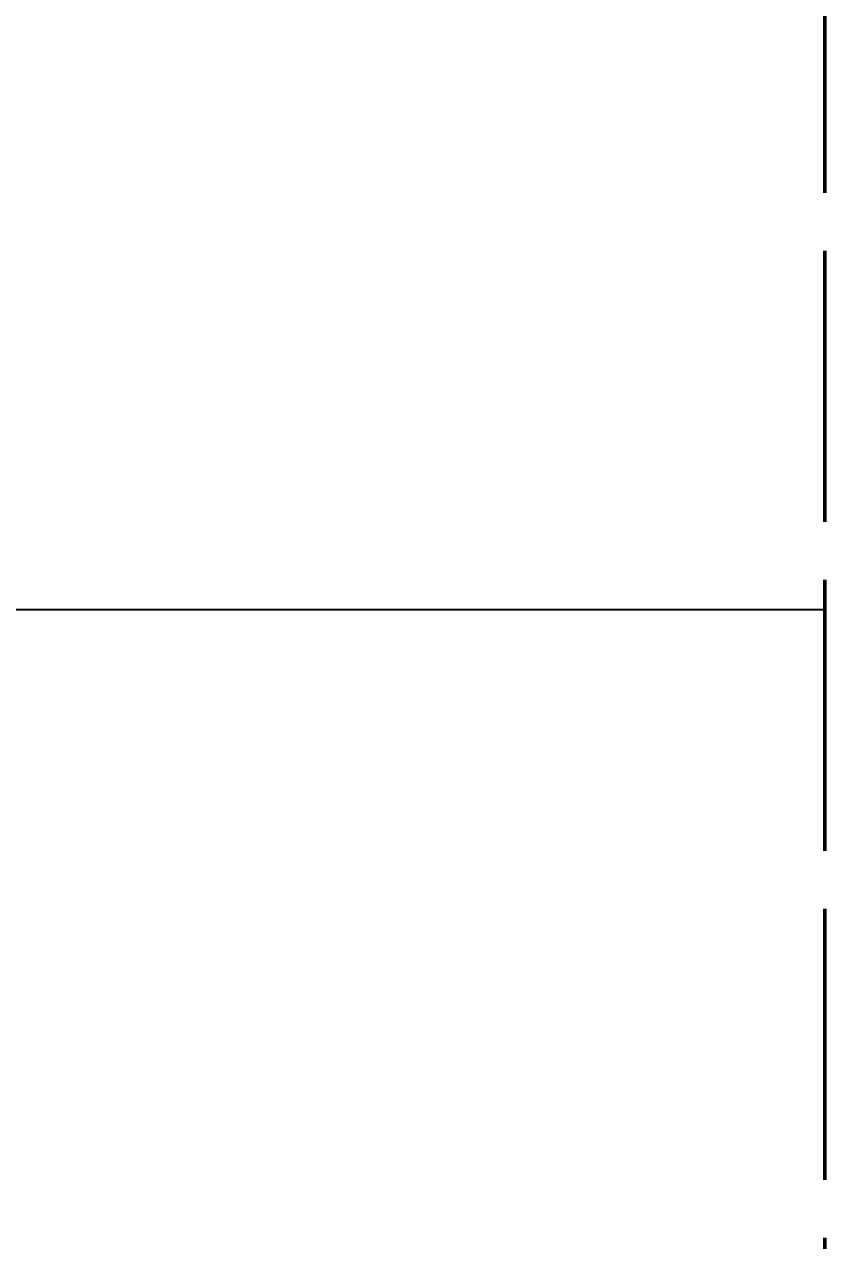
# Model space of a CAD drawing. Header units: millimetres. Extents: x -3973 to 15462, y -2134 to 3606.
# Drawn here: x -888 to -159, y 985 to 2094 of the extents above; entities that cross this region are included whole.
import ezdxf

# ---------------------------------------------------------------- set-up
doc = ezdxf.new("R2010")
doc.units = ezdxf.units.MM
doc.linetypes.add('DASH_247_53', pattern=[299.861111, 246.944444, -52.916667])
doc.layers.add('DIMENSIONS', color=7, linetype='Continuous')
doc.layers.add('GEOFAB', color=5, linetype='Continuous')
doc.styles.add('ARIAL', font='arial.ttf')
doc.dimstyles.get("Standard").update_dxf_attribs({"dimtxt": 2.5, "dimasz": 2.5, "dimexe": 1.25, "dimexo": 0.625, "dimtad": 1, "dimcen": 2.5, "dimazin": 3, "dimtfac": 1, "dimtmove": 0, "dimatfit": 3})

msp = doc.modelspace()

# ---------------------------------------------------------------- linework, layer by layer
at = {"layer": 'GEOFAB', "color": 5, "linetype": 'DASH_247_53', "lineweight": 50}
msp.add_line((-158.7, -158.7), (-158.7, 2130.6), dxfattribs=at)

# ---------------------------------------------------------------- dimensions: what is measured, and where the dimension line sits
at = {"layer": 'DIMENSIONS'}
for base, p1, p2 in [((-3656, 0), (-158.7, 0), (-158.7, 3000)), ((-3303.3, 0), (-158.7, 0), (-158.7, 3000)), ((-2950.5, 0), (-158.7, 0), (-158.7, 3000)), ((-2597.7, 1560), (-158.7, 1560), (-158.7, 3000)), ((-2244.9, 0), (-158.7, 0), (-158.7, 1560))]:
    msp.add_linear_dim(base=base, p1=p1, p2=p2, angle=90, dimstyle='Standard', override={"dimtxt": 101.035556, "dimasz": 79.375, "dimexe": 52.916667, "dimexo": 0, "dimgap": 44.097222, "dimtad": 1, "dimtih": 0, "dimtoh": 0, "dimdec": 0, "dimtxsty": 'ARIAL', "dimclrd": 7, "dimclre": 7, "dimclrt": 7}, dxfattribs=at).render()

doc.saveas('drawing.dxf')
